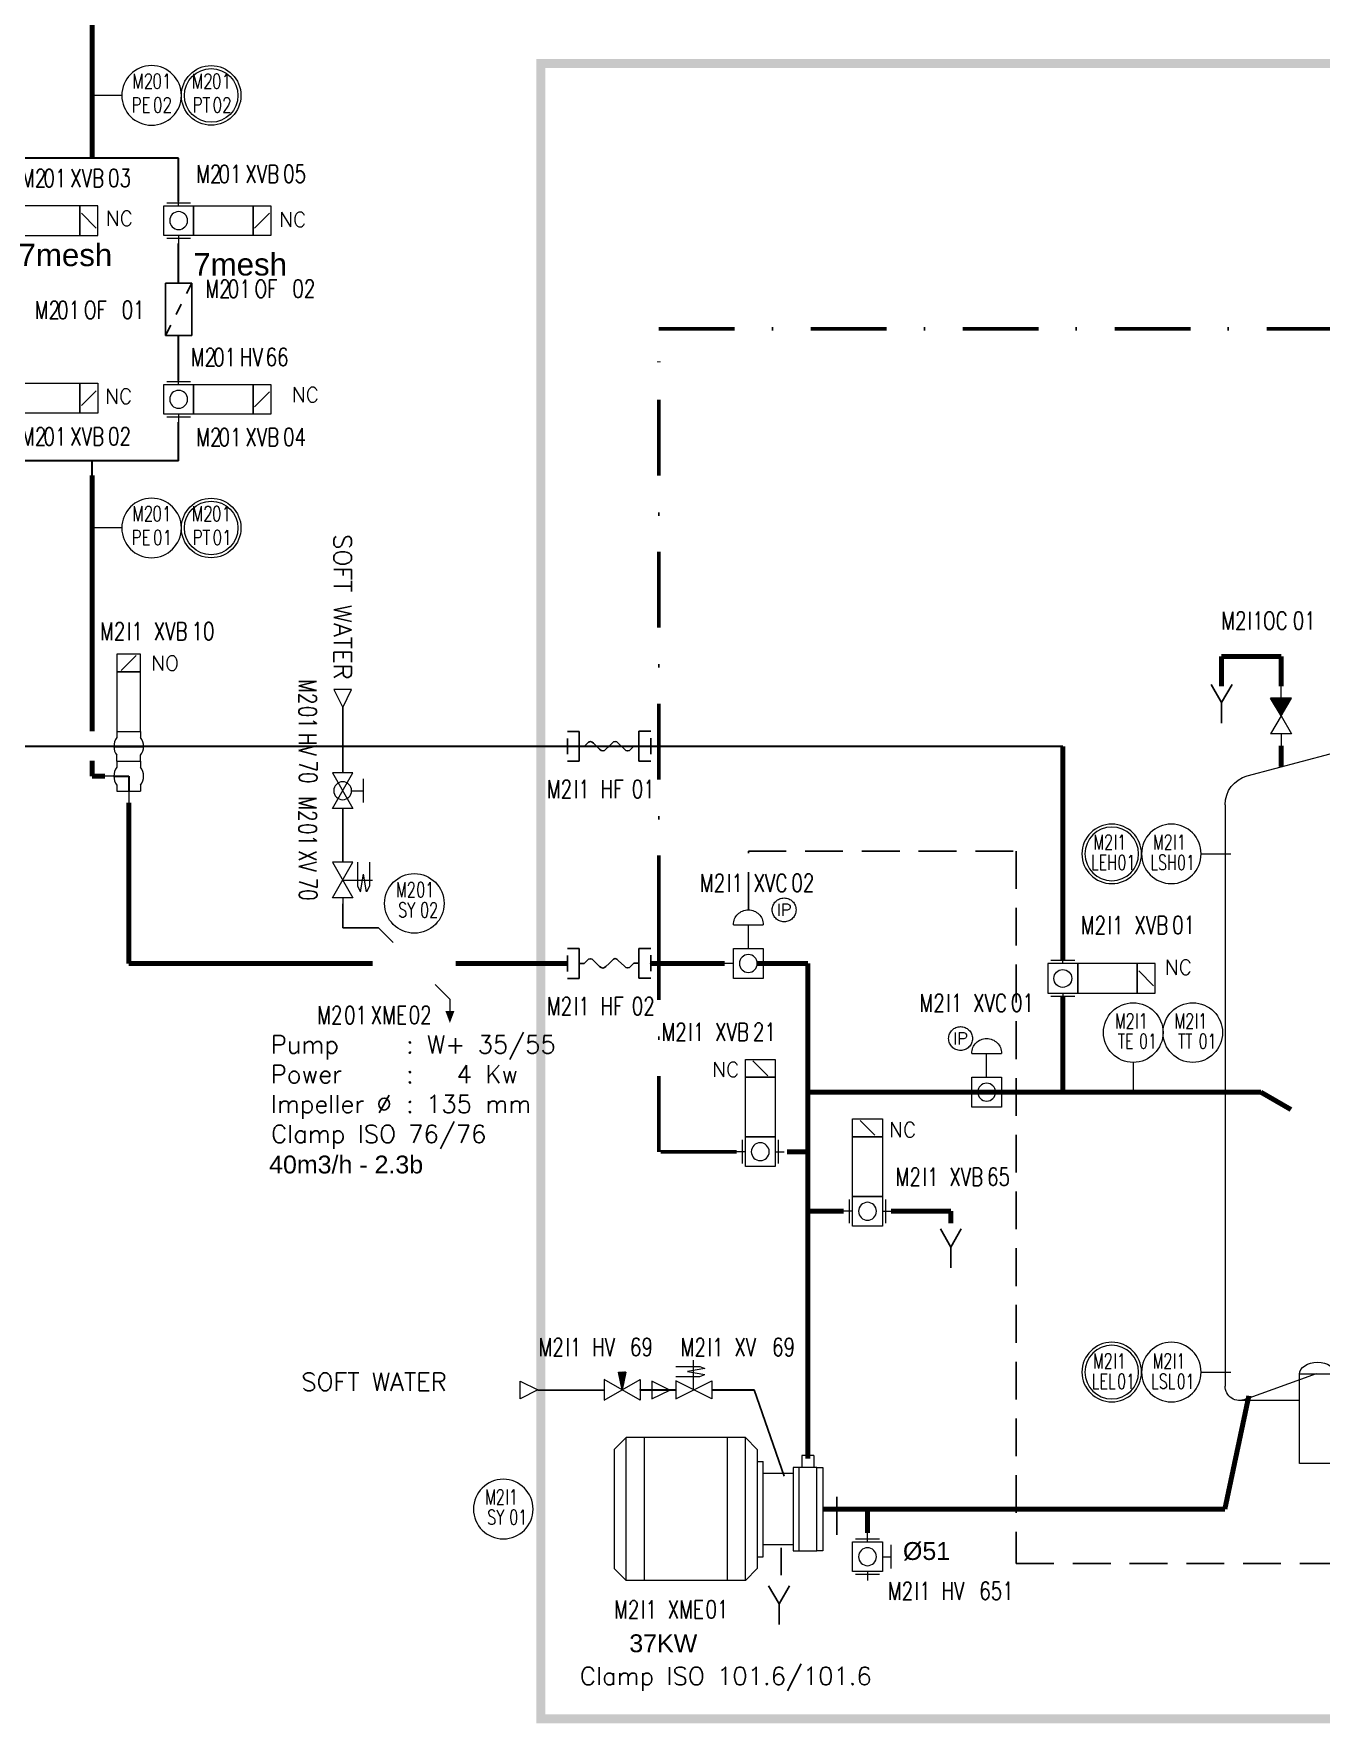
# Model space of a CAD drawing. Header units: inches. Extents: x 10149 to 11899, y 21917 to 23140.
# Drawn here: x 11315.1 to 11531.1, y 22398.1 to 22681.8 of the extents above; entities that cross this region are included whole.
import ezdxf
from ezdxf.enums import TextEntityAlignment as Align

# ---------------------------------------------------------------- set-up
doc = ezdxf.new("R2010")
doc.units = ezdxf.units.IN
doc.header["$MEASUREMENT"] = 0
for name, pattern in [('ACAD_ISO02W100', [15, 12, -3]), ('DASHDOT', [25.4, 12.7, -6.35, 0, -6.35]), ('DASHDOT2', [12.7, 6.35, -3.175, 0, -3.175]), ('DASHED', [19.05, 12.7, -6.35]), ('DASHED2', [9.525, 6.35, -3.175])]:
    doc.linetypes.add(name, pattern=pattern)
for name, color, linetype, lineweight in [('19 Pipe Process', 30, 'Continuous', 30), ('31 Equipment', 7, 'Continuous', 9), ('33 Instruments Labels', 7, 'Continuous', 9), ('43 TXT English', 7, 'Continuous', 9), ('Equipment', 7, 'Continuous', 9), ('Other-material', 7, 'Continuous', 9), ('Pipe-cip', 4, 'DASHDOT', 50), ('Pipe-process', 30, 'Continuous', 70), ('Pipe-water', 5, 'Continuous', 30), ('Valves-other', 7, 'Continuous', 9)]:
    doc.layers.add(name, color=color, linetype=linetype, lineweight=lineweight)
for name, color, linetype in [('DIAMETRE', 7, 'Continuous'), ('LIAISON INSTRUMENTATION', 140, 'DASHED2'), ('MATERIEL-DIVERS', 7, 'Continuous'), ('OTHER MATERIAL', 7, 'Continuous'), ('PIPE_WATER', 5, 'Continuous'), ('REPERES', 7, 'Continuous'), ('Skid', 5, 'Continuous'), ('techn-data', 7, 'Continuous'), ('TEXTES', 7, 'Continuous'), ('TUYAUTERIE-EAU', 5, 'Continuous'), ('TUYAUTERIE-NEP', 4, 'DASHDOT2'), ('TUYAUTERIE-PROCESS', 30, 'Continuous'), ('TXT_FR', 7, 'Continuous'), ('VANNES', 7, 'Continuous')]:
    doc.layers.add(name, color=color, linetype=linetype)
doc.layers.get('REPERES').off()
doc.styles.add('ROMANS', font='ROMANS.SHX')
doc.styles.get("Standard").update_dxf_attribs({"font": 'arial.ttf'})

# ---------------------------------------------------------------- blocks, each defined once
blk = doc.blocks.new('PSTR')
at = {"color": 7}
for p, q in [((3, 1.5), (-3, 1.5)), ((-3, 1.5), (-3, -1.5)), ((-0.6, -0.3), (0.6, 0.3)), ((1.8, 0.9), (3, 1.5)), ((3, -1.5), (3, 1.5)), ((-3, -1.5), (-1.8, -0.9)), ((-3, -1.5), (3, -1.5))]:
    blk.add_line(p, q, dxfattribs=at)
at = {"color": 7, "extrusion": (-1, 0, 0)}
blk.add_point((-3, 0), dxfattribs=at)
at = {"color": 7, "extrusion": (1, 0, 0)}
blk.add_point((3, 0), dxfattribs=at)
blk = doc.blocks.new('APV-VLV-BFLY-SVS-3')
at = {"layer": '31 Equipment', "ltscale": 38}
for p, q in [((1.25, 15.25), (-1.25, 12.75)), ((-2.5, 0), (-4, 0)), ((2.5, 2.5), (-2.5, 2.5)), ((-2.5, 2.5), (-2.5, -2.5)), ((2.5, -2.5), (2.5, 2.5)), ((2.5, 0), (4, 0)), ((-2.5, -2.5), (2.5, -2.5))]:
    blk.add_line(p, q, dxfattribs=at)
at = {"layer": '31 Equipment'}
for p, q in [((-3, 2), (-3, -2)), ((3, -2), (3, 2))]:
    blk.add_line(p, q, dxfattribs=at)
at = {"layer": '31 Equipment', "ltscale": 38}
for points in [[(-2.5, 12.5), (2.5, 12.5), (2.5, 15.5), (-2.5, 15.5)], [(-2.5, 2.5), (2.5, 2.5), (2.5, 12.5), (-2.5, 12.5)]]:
    blk.add_lwpolyline(points, close=True, dxfattribs=at)
blk.add_circle((0, 0), 1.5, dxfattribs=at)
blk = doc.blocks.new('APV-INS-M-L-PE')
at = {"layer": '31 Equipment', "color": 7}
blk.add_line((0, -5), (0, -10), dxfattribs=at)
blk.add_circle((0, 0), 5, dxfattribs=at)
at = {"layer": '33 Instruments Labels', "style": 'ROMANS', "width": 0.8, "flags": 8}
blk.add_attdef('PE', text='', height=3, dxfattribs=at).set_placement((0, 0), align=Align.MIDDLE)
blk = doc.blocks.new('APV-INS-F-L-PT')
at = {"layer": '31 Equipment'}
for radius in [5, 4.5]:
    blk.add_circle((0, 0), radius, dxfattribs=at)
blk = doc.blocks.new('REPNORM1')
at = {"layer": 'TEXTES', "style": 'ROMANS', "width": 0.75}
for tag, p in [('ZONE', (-9.75, -1.25)), ('SOUSZONE', (-5.25, -1.25)), ('ELEMENT', (-0.75, -1.25)), ('NUM', (5.59, -1.22))]:
    blk.add_attdef(tag, p, '', height=3, dxfattribs=at)
blk = doc.blocks.new('REPINS')
at = {"layer": 'TEXTES', "style": 'ROMANS', "width": 0.75}
for tag, p in [('ZONE', (-3.3, 1)), ('SOUSZONE', (0.1, 1)), ('NUM', (0.2, -3))]:
    blk.add_attdef(tag, p, '', height=2.5, dxfattribs=at)
blk.add_attdef('ELEMENT', text='', height=2.5, dxfattribs=at).set_placement((-0.2, -3), align=Align.RIGHT)
blk = doc.blocks.new('NOR_FLEXMIX_MIXER')
at = {"color": 7}
for p, q in [((-7, 0), (7, 0)), ((-7, -1), (-7, 0)), ((7, 0), (7, -1)), ((-9, -1.5), (-7, -1.5)), ((-9, -1.5), (-9, -3.5)), ((7, -1), (-7, -1)), ((-7, -1), (-7, -4)), ((7, -4), (7, -1)), ((-9, -3.5), (-7, -3.5)), ((-7, -4), (-7, -5)), ((-7, -4), (7, -4)), ((-7, -5), (7, -5)), ((-6, -5), (-6, -10)), ((6, -5), (6, -10)), ((7, -5), (7, -4)), ((-10, -11), (-12, -13)), ((-10, -11), (10, -11)), ((8, -10), (-8, -10)), ((-8, -11), (-8, -10)), ((8, -11), (8, -10)), ((10, -11), (12, -13)), ((12, -13), (-12, -13)), ((-12, -13), (-12, -16)), ((12, -13), (12, -16)), ((12, -16), (-12, -16)), ((-12, -16), (-12, -30)), ((12, -16), (12, -30)), ((-12, -30), (12, -30)), ((-12, -30), (-12, -33)), ((12, -30), (12, -33)), ((12, -33), (-12, -33)), ((-10, -35), (-12, -33)), ((10, -35), (12, -33)), ((-10, -35), (10, -35))]:
    blk.add_line(p, q, dxfattribs=at)
blk = doc.blocks.new('*X94')
at = {"color": 0}
for p, q in [((99, 210), (99, 210)), ((99.01, 209.96), (99.05, 210)), ((99.02, 209.88), (99.14, 210)), ((99.02, 209.92), (99.09, 210)), ((99.03, 209.85), (99.18, 210)), ((99.04, 209.81), (99.23, 210)), ((99.05, 209.73), (99.32, 210)), ((99.05, 209.77), (99.27, 210)), ((99.06, 209.7), (99.36, 210)), ((99.07, 209.66), (99.41, 210)), ((99.08, 209.59), (99.5, 210)), ((99.08, 209.62), (99.45, 210)), ((99.09, 209.55), (99.54, 210)), ((99.1, 209.51), (99.59, 210)), ((99.11, 209.44), (99.68, 210)), ((99.11, 209.47), (99.63, 210)), ((99.12, 209.4), (99.72, 210)), ((99.13, 209.36), (99.77, 210)), ((99.14, 209.29), (99.86, 210)), ((99.14, 209.32), (99.81, 210)), ((99.15, 209.25), (99.9, 210)), ((99.16, 209.21), (99.95, 210)), ((99.17, 209.14), (100.04, 210)), ((99.17, 209.17), (99.99, 210)), ((99.18, 209.1), (100.08, 210)), ((99.19, 209.06), (100.13, 210)), ((99.2, 208.99), (100.22, 210)), ((99.2, 209.02), (100.17, 210)), ((99.21, 208.95), (100.26, 210)), ((99.22, 208.91), (100.31, 210)), ((99.23, 208.84), (100.4, 210)), ((99.23, 208.87), (100.35, 210)), ((99.24, 208.8), (100.44, 210)), ((99.25, 208.76), (100.49, 210)), ((99.26, 208.69), (100.58, 210)), ((99.26, 208.72), (100.53, 210)), ((99.27, 208.65), (100.62, 210)), ((99.28, 208.61), (100.67, 210)), ((99.29, 208.54), (100.76, 210)), ((99.29, 208.57), (100.71, 210)), ((99.3, 208.5), (100.8, 210)), ((99.31, 208.43), (100.89, 210)), ((99.31, 208.46), (100.84, 210)), ((99.32, 208.39), (100.93, 210)), ((99.33, 208.35), (100.98, 210)), ((99.34, 208.31), (100.99, 209.97)), ((99.34, 208.28), (100.98, 209.91)), ((99.35, 208.24), (100.97, 209.86)), ((99.36, 208.2), (100.96, 209.8)), ((99.37, 208.16), (100.95, 209.74)), ((99.37, 208.13), (100.94, 209.69)), ((99.38, 208.09), (100.93, 209.63)), ((99.39, 208.05), (100.92, 209.58)), ((99.4, 208.01), (100.9, 209.52)), ((99.4, 207.98), (100.89, 209.46)), ((99.41, 207.94), (100.88, 209.41)), ((99.42, 207.9), (100.87, 209.35)), ((99.43, 207.86), (100.86, 209.3)), ((99.43, 207.83), (100.85, 209.24)), ((99.44, 207.79), (100.84, 209.18)), ((99.45, 207.75), (100.83, 209.13)), ((99.46, 207.71), (100.81, 209.07)), ((99.46, 207.68), (100.8, 209.02)), ((99.47, 207.64), (100.79, 208.96)), ((99.48, 207.6), (100.78, 208.9)), ((99.49, 207.56), (100.77, 208.85)), ((99.49, 207.53), (100.76, 208.79)), ((99.5, 207.49), (100.75, 208.73)), ((99.51, 207.45), (100.74, 208.68)), ((99.52, 207.41), (100.72, 208.62)), ((99.52, 207.38), (100.71, 208.57)), ((99.53, 207.34), (100.7, 208.51)), ((99.54, 207.3), (100.69, 208.45)), ((99.55, 207.27), (100.68, 208.4)), ((99.55, 207.23), (100.67, 208.34)), ((99.56, 207.19), (100.66, 208.29)), ((99.57, 207.15), (100.65, 208.23)), ((99.58, 207.12), (100.63, 208.17)), ((99.58, 207.08), (100.62, 208.12)), ((99.59, 207.04), (100.61, 208.06)), ((99.6, 207), (100.6, 208)), ((99.61, 206.97), (100.59, 207.95)), ((99.61, 206.93), (100.58, 207.89)), ((99.62, 206.89), (100.57, 207.84)), ((99.63, 206.85), (100.56, 207.78)), ((99.64, 206.82), (100.54, 207.72)), ((99.64, 206.78), (100.53, 207.67)), ((99.65, 206.74), (100.52, 207.61)), ((99.66, 206.7), (100.51, 207.56)), ((99.67, 206.67), (100.5, 207.5)), ((99.67, 206.63), (100.49, 207.44)), ((99.68, 206.59), (100.48, 207.39)), ((99.69, 206.55), (100.47, 207.33)), ((99.7, 206.52), (100.46, 207.28)), ((99.7, 206.48), (100.44, 207.22)), ((99.71, 206.44), (100.43, 207.16)), ((99.72, 206.4), (100.42, 207.11)), ((99.73, 206.37), (100.41, 207.05)), ((99.73, 206.33), (100.4, 206.99)), ((99.74, 206.29), (100.39, 206.94)), ((99.75, 206.25), (100.38, 206.88)), ((99.76, 206.22), (100.37, 206.83)), ((99.76, 206.18), (100.35, 206.77)), ((99.77, 206.14), (100.34, 206.71)), ((99.78, 206.11), (100.33, 206.66)), ((99.79, 206.07), (100.32, 206.6)), ((99.79, 206.03), (100.31, 206.55)), ((99.8, 205.99), (100.3, 206.49)), ((99.81, 205.96), (100.29, 206.43)), ((99.82, 205.92), (100.28, 206.38)), ((99.82, 205.88), (100.26, 206.32)), ((99.83, 205.84), (100.25, 206.26)), ((99.84, 205.81), (100.24, 206.21)), ((99.85, 205.77), (100.23, 206.15)), ((99.85, 205.73), (100.22, 206.1)), ((99.86, 205.69), (100.21, 206.04)), ((99.87, 205.66), (100.2, 205.98)), ((99.88, 205.62), (100.19, 205.93)), ((99.88, 205.58), (100.17, 205.87)), ((99.89, 205.54), (100.16, 205.82)), ((99.9, 205.51), (100.15, 205.76)), ((99.91, 205.47), (100.14, 205.7)), ((99.91, 205.43), (100.13, 205.65)), ((99.92, 205.39), (100.12, 205.59)), ((99.93, 205.36), (100.11, 205.54)), ((99.94, 205.32), (100.1, 205.48)), ((99.94, 205.28), (100.08, 205.42)), ((99.95, 205.24), (100.07, 205.37)), ((99.96, 205.21), (100.06, 205.31)), ((99.97, 205.17), (100.05, 205.25)), ((99.97, 205.13), (100.04, 205.2)), ((99.98, 205.09), (100.03, 205.14)), ((99.99, 205.06), (100.02, 205.09)), ((100, 205.02), (100.01, 205.03))]:
    blk.add_line(p, q, dxfattribs=at)
blk = doc.blocks.new('NOR-REGULATING_VALVE_NEEDLE _TYPE_MANUAL')
at = {"color": 7}
for p, q in [((0.6, 3), (-0.6, 3)), ((-0.6, 3), (0, 0)), ((0, 0), (0.6, 3)), ((-3, 1.734), (-3, -1.734)), ((-3, -1.734), (3, 1.734)), ((3, -1.734), (-3, 1.734)), ((3, 1.734), (3, -1.734))]:
    blk.add_line(p, q, dxfattribs=at)
at = {"color": 7, "extrusion": (-1, 0, 0)}
blk.add_point((-3, 0), dxfattribs=at)
at = {"color": 7, "extrusion": (1, 0, 0)}
blk.add_point((3, 0), dxfattribs=at)
at = {"color": 7, "xscale": 0.599999999999909, "yscale": 0.599999999999909, "zscale": 0.599999999999909}
blk.add_blockref('*X94', (-60, -123), dxfattribs=at)
at = {"layer": 'Equipment', "insert": (0, 0), "char_height": 2.5, "width": 210, "attachment_point": 1}
blk.add_mtext('{\\C5; }', dxfattribs=at)
blk = doc.blocks.new('NOR-SOLENOID_VALVE_2_WAY')
for p, q in [((-1.02, 3.92), (-1.89, 3.58)), ((-1.89, 3.58), (1.05, 3.1)), ((1.05, 3.1), (-1.89, 2.62)), ((2.99, 3.92), (-1.02, 3.92)), ((0, -0.01), (0, 4.99)), ((-3.03, -1.48), (2.97, 1.52)), ((-3.03, 1.52), (-3.03, -1.48)), ((2.97, -1.48), (-3.03, 1.52)), ((-1.02, 2.27), (-1.89, 2.62)), ((2.99, 2.27), (-1.02, 2.27)), ((2.97, 1.52), (2.97, -1.48))]:
    blk.add_line(p, q)
at = {"layer": 'Equipment', "insert": (0, 0), "char_height": 2.5, "width": 210, "attachment_point": 1}
blk.add_mtext('{\\C5; }', dxfattribs=at)
blk = doc.blocks.new('NOR-DRAIN')
for p, q in [((0, 0), (-1.75, 3.03)), ((0, 0), (1.75, 3.03)), ((0, -3.5), (0, 0))]:
    blk.add_line(p, q)
blk = doc.blocks.new('NOR_UTIL-ARROW_LEFT')
for p, q in [((-1.5, 0), (1.5, 1.5)), ((1.5, -1.5), (-1.5, 0)), ((1.5, 1.5), (1.5, -1.5))]:
    blk.add_line(p, q)
blk = doc.blocks.new('nor_instant_mix_tank')
for p, q in [((-46.29, 104.83), (0, 117.24)), ((46.29, 104.83), (0, 117.24)), ((-29.02, 112.1), (-48.32, 106.85)), ((-29.02, 112.1, 10), (-48.32, 106.85, 10)), ((-28.92, 111.71, 10), (-48.22, 106.47, 10)), ((-29.74, 111.49), (-29.19, 109.48)), ((-29.02, 112.1), (-28.92, 111.71, 10)), ((-48.32, 106.85), (-48.22, 106.47, 10)), ((-47.4, 106.69), (-46.86, 104.68)), ((-50, 100), (-50, 2.4)), ((50, 100), (50, 2.4)), ((-50, 6.4), (-52, 4.4)), ((31.5, 4.4), (37.5, 4.4)), ((-47.6, 0), (31.5, 0)), ((37.5, 0), (47.6, 0)), ((31.5, -10.6), (37.5, -10.6))]:
    blk.add_line(p, q)
at = {"linetype": 'DASHED'}
for p in [(-46.59, 0.22), (46.59, 0.22)]:
    blk.add_line(p, (0, 17), dxfattribs=at)
at = {"color": 7}
for p, q in [((-52, 4.4), (-52, -10.6)), ((31.5, 4.4), (31.5, -10.6)), ((37.5, -10.6), (37.5, 4.4)), ((-46, -10.6), (-46, 0.5)), ((-52, -10.6), (-46, -10.6))]:
    blk.add_line(p, q, dxfattribs=at)
for centre, radius, start, end in [((-32.38, 86.32), 26, 82.5821, 127.8219), ((-45, 100), 5, 105, 180), ((45, 100), 5, 0, 75), ((-47.6, 2.4), 2.4, 180, 295), ((47.6, 2.4), 2.4, 245, 0)]:
    blk.add_arc(centre, radius, start, end)
blk.add_ellipse((34.5, 4.4), major_axis=(-3, 0), ratio=0.666667, start_param=3.141593, end_param=6.283185)
blk = doc.blocks.new('APV-VLV-MODUL-BFLY-1')
at = {"layer": '31 Equipment', "linetype": 'ACAD_ISO02W100', "ltscale": 38}
for p, q in [((2.5, 6.5), (-2.5, 6.5)), ((0, 2.5), (0, 6.5))]:
    blk.add_line(p, q, dxfattribs=at)
at = {"layer": '31 Equipment', "ltscale": 38}
for p, q in [((-2.5, 0), (-4, 0)), ((2.5, 2.5), (-2.5, 2.5)), ((-2.5, 2.5), (-2.5, -2.5)), ((2.5, -2.5), (2.5, 2.5)), ((2.5, 0), (4, 0)), ((-2.5, -2.5), (2.5, -2.5))]:
    blk.add_line(p, q, dxfattribs=at)
blk.add_circle((0, 0), 1.5, dxfattribs=at)
at = {"layer": '31 Equipment', "linetype": 'ACAD_ISO02W100', "ltscale": 38}
blk.add_arc((0, 6.5), 2.5, 0, 180, dxfattribs=at)
blk = doc.blocks.new('APV-VLV-IPCNV-GEN-1')
at = {"layer": '31 Equipment', "linetype": 'ACAD_ISO02W100', "ltscale": 38}
blk.add_circle((0, 0), 2, dxfattribs=at)
at = {"layer": '31 Equipment', "style": 'ROMANS'}
blk.add_text('IP', height=2, dxfattribs=at).set_placement((0, 0), align=Align.MIDDLE)
blk = doc.blocks.new('APV-INS-M-L-SY')
at = {"layer": '31 Equipment', "color": 7}
blk.add_circle((0, 0), 5, dxfattribs=at)
blk = doc.blocks.new('APV-INS-M-L-LE1')
at = {"layer": '31 Equipment', "color": 7}
blk.add_line((0, -5), (0, -10), dxfattribs=at)
blk.add_circle((0, 0), 5, dxfattribs=at)
blk = doc.blocks.new('APV-INS-F-L-LS')
at = {"layer": '31 Equipment'}
for radius in [5, 4.5]:
    blk.add_circle((0, 0), radius, dxfattribs=at)
at = {"layer": '33 Instruments Labels', "style": 'ROMANS', "width": 0.8}
blk.add_attdef('LS?', text='', height=3, dxfattribs=at).set_placement((0, 0), align=Align.MIDDLE)
blk = doc.blocks.new('APV-FCE-NRV-GEN-1')
at = {"layer": '31 Equipment'}
h = blk.add_hatch(dxfattribs=at)
h.set_pattern_fill('ANSI31', color=256, scale=0.01, style=0)
h.set_pattern_definition([(45, (0, 0), (-0.02245064, 0.02245064), [])])
h.paths.add_polyline_path([(3, 1.75), (3, -1.75), (0, 0)])
at = {"layer": '31 Equipment', "linetype": 'ACAD_ISO02W100', "ltscale": 38}
for p, q in [((-3, 0), (-5, 0)), ((0, 0), (-3, 1.75)), ((-3, 1.75), (-3, -1.75)), ((0, 0), (-3, -1.75)), ((0, 0), (3, 1.75)), ((0, 0), (3, -1.75)), ((3, 1.75), (3, -1.75)), ((3, 0), (5, 0))]:
    blk.add_line(p, q, dxfattribs=at)
blk = doc.blocks.new('APV-VLVM-BFLY-SVS-1')
at = {"layer": '31 Equipment', "ltscale": 38}
for p, q in [((-2, 4), (2, 4)), ((0, 2.5), (0, 4)), ((-2.5, 0), (-4, 0)), ((2.5, 2.5), (-2.5, 2.5)), ((-2.5, 2.5), (-2.5, -2.5)), ((2.5, -2.5), (2.5, 2.5)), ((2.5, 0), (4, 0)), ((-2.5, -2.5), (2.5, -2.5))]:
    blk.add_line(p, q, dxfattribs=at)
at = {"layer": '31 Equipment'}
for p, q in [((-3, 2), (-3, -2)), ((3, -2), (3, 2))]:
    blk.add_line(p, q, dxfattribs=at)
at = {"layer": '31 Equipment', "ltscale": 38}
blk.add_circle((0, 0), 1.5, dxfattribs=at)
blk = doc.blocks.new('APV-PMP-GEN-FLUSH-1')
at = {"layer": '31 Equipment', "color": 7}
for p, q in [((-3.54, 3.54), (-6, 6)), ((5.99, -6), (3.53, -3.54))]:
    blk.add_line(p, q, dxfattribs=at)
at = {"layer": '31 Equipment', "linetype": 'ACAD_ISO02W100', "ltscale": 38}
blk.add_line((6, -6), (6, -8), dxfattribs=at)
at = {"layer": '31 Equipment'}
blk.add_lwpolyline([(6, -10, 0, 1.5, 0), (6, -8, 1.5, 1.5, 0)], format="xyseb", dxfattribs=at)
blk = doc.blocks.new('APV-VLVM-BALL-KHV+MF-1')
at = {"layer": '31 Equipment'}
for p, q in [((-2, 3.5), (2, 3.5)), ((0, 1.5), (0, 3.5)), ((-3, 1.734), (-3, -1.734)), ((-3, -1.734), (3, 1.734)), ((3, -1.734), (-3, 1.734)), ((3, 1.734), (3, -1.734))]:
    blk.add_line(p, q, dxfattribs=at)
at = {"layer": '31 Equipment', "ltscale": 38}
for p, q in [((-3, 0), (-4, 0)), ((3, 0), (4, 0))]:
    blk.add_line(p, q, dxfattribs=at)
at = {"layer": '31 Equipment'}
blk.add_circle((0, 0), 1.5, dxfattribs=at)
blk = doc.blocks.new('APV-VLV-SOLV-22-1')
at = {"layer": '31 Equipment', "linetype": 'ACAD_ISO02W100', "ltscale": 38}
for p, q in [((-1, 4.5), (-2, 4)), ((-2, 4), (1, 3.5)), ((-2, 3), (1, 3.5)), ((-1, 2.5), (-2, 3)), ((3, 4.5), (-1, 4.5)), ((0, 0), (0, 5)), ((3, 2.5), (-1, 2.5))]:
    blk.add_line(p, q, dxfattribs=at)
at = {"layer": '31 Equipment', "ltscale": 38}
for p, q in [((-3, 0), (-4, 0)), ((3, 0), (4, 0))]:
    blk.add_line(p, q, dxfattribs=at)
at = {"layer": '31 Equipment'}
for p, q in [((-3, 1.734), (-3, -1.734)), ((-3, -1.734), (3, 1.734)), ((3, -1.734), (-3, 1.734)), ((3, 1.734), (3, -1.734))]:
    blk.add_line(p, q, dxfattribs=at)
blk = doc.blocks.new('APV-SIGN-ARW-FLOW-1')
at = {"layer": '31 Equipment'}
for p, q in [((-1.5, -1.5), (-1.5, 1.5)), ((-1.5, 1.5), (1.5, 0)), ((1.5, 0), (-1.5, -1.5))]:
    blk.add_line(p, q, dxfattribs=at)
blk = doc.blocks.new('REPINS2')
at = {"layer": 'TEXTES', "style": 'ROMANS', "width": 0.7}
for tag, p in [('ZONE', (-3.35, 0.8)), ('SOUSZONE', (0.05, 0.8)), ('NUM', (0.7, -2.6))]:
    blk.add_attdef(tag, p, '', height=2.5, dxfattribs=at)
blk.add_attdef('ELEMENT', text='', height=2.5, dxfattribs=at).set_placement((-1.56, -2.59), align=Align.CENTER)
blk = doc.blocks.new('REPNORM')
at = {"layer": 'TEXTES', "style": 'ROMANS', "width": 0.75}
for tag, p in [('ZONE', (-9.75, -1.25)), ('SOUSZONE', (-5.25, -1.25)), ('ELEMENT', (0, -1.25)), ('NUM', (4.5, -1.25))]:
    blk.add_attdef(tag, p, '', height=3, dxfattribs=at)
blk = doc.blocks.new('TEXT-PUMP_caract_ANGLAIS')
at = {"layer": 'techn-data', "style": 'ROMANS'}
for s, p in [('Pump', (-22, 9)), ('Power', (-22, 4)), ('Kw', (14, 4)), ('Impeller %%C', (-22, -1)), ('mm', (14, -1))]:
    blk.add_text(s, height=3, dxfattribs=at).set_placement(p)
for p in [(2, 9), (2, 4), (2, -1)]:
    blk.add_text(':', height=3, dxfattribs=at).set_placement(p, align=Align.RIGHT)
blk.add_attdef('Type', (4.23, 9), '', height=3, dxfattribs=at)
for tag, p in [('Pui', (11.76, 4)), ('Dia', (11.76, -1))]:
    blk.add_attdef(tag, text='', height=3, dxfattribs=at).set_placement(p, align=Align.RIGHT)
blk = doc.blocks.new('APV-VLV-SSEAT-SW44-4')
at = {"layer": '31 Equipment', "ltscale": 38}
for p, q in [((1.25, 20.25), (-1.25, 17.75)), ((-2, 7.5), (-2, 6.5)), ((2, 7.5), (2, 6.5)), ((-4, 5), (-2.5, 5)), ((-2, 2.5), (-2, 3.5)), ((2, 2.5), (2, 3.5)), ((-2.5, 0), (-4, 0)), ((-2, 2.5), (2, 2.5)), ((-2, 2.5), (-2, 1.5)), ((2, 2.5), (2, 1.5)), ((-2, -1.5), (-2, -2.5)), ((-2, -2.5), (2, -2.5)), ((0, -2.5), (0, -5)), ((2, -1.5), (2, -2.5))]:
    blk.add_line(p, q, dxfattribs=at)
at = {"layer": '31 Equipment', "lineweight": 30}
for p, q in [((-2.5, 5), (2.5, 5)), ((-2.5, 0), (0, 0)), ((0, 0), (0, -2.5))]:
    blk.add_line(p, q, dxfattribs=at)
at = {"layer": '31 Equipment'}
blk.add_line((2.5, 5), (4, 5), dxfattribs=at)
at = {"layer": '31 Equipment', "ltscale": 38}
for points in [[(-2, 17.5), (2, 17.5), (2, 20.5), (-2, 20.5)], [(-2, 7.5), (2, 7.5), (2, 17.5), (-2, 17.5)]]:
    blk.add_lwpolyline(points, close=True, dxfattribs=at)
for centre, start, end in [((0, 5), 143.1301, 216.8699), ((0, 5), 323.1301, 36.8699), ((0, 0), 143.1301, 216.8699), ((0, 0), 323.1301, 36.8699)]:
    blk.add_arc(centre, 2.5, start, end, dxfattribs=at)
blk = doc.blocks.new('BLANK-M')
at = {"color": 7}
for p, q in [((0, 2.5), (0, -2.5)), ((2, 2.5), (0, 2.5)), ((2, 1.33), (2, -1.33)), ((0, -2.5), (2, -2.5)), ((2, -1.33), (2, -1.33))]:
    blk.add_line(p, q, dxfattribs=at)
at = {"layer": 'MATERIEL-DIVERS', "color": 2}
for p in [(0, 0), (2, 0)]:
    blk.add_point(p, dxfattribs=at)
at = {"layer": 'MATERIEL-DIVERS', "color": 7, "extrusion": (-1, 0, 0)}
blk.add_point((0, 0), dxfattribs=at)
at = {"layer": 'MATERIEL-DIVERS', "color": 7, "extrusion": (1, 0, 0)}
blk.add_point((2, 0), dxfattribs=at)
blk = doc.blocks.new('FLEXIBLE')
for p, q in [((-5, 0.2), (-5, -0.2)), ((-4.17, 0), (-5, 0)), ((4.17, 0), (5, 0)), ((5, 0.2), (5, -0.2))]:
    blk.add_line(p, q)
for points in [[(-4.17, 0), (-3.63, 0.5), (-3.42, 0.71), (-3.13, 0.79), (-2.83, 0.71), (-2.58, 0.5), (-1.54, -0.5), (-1.33, -0.71), (-1.04, -0.79), (-0.75, -0.71), (-0.5, -0.5), (0, 0)], [(0, 0), (0.54, 0.5), (0.75, 0.71), (1.04, 0.79), (1.33, 0.71), (1.58, 0.5), (2.62, -0.5), (2.83, -0.71), (3.12, -0.79), (3.42, -0.71), (3.67, -0.5), (4.17, 0)]]:
    blk.add_lwpolyline(points)
at = {"layer": 'TUYAUTERIE-PROCESS', "color": 7, "extrusion": (-1, 0, 0)}
blk.add_point((-5, 0), dxfattribs=at)
at = {"layer": 'TUYAUTERIE-PROCESS', "color": 2}
for p in [(-5, 0), (5, 0)]:
    blk.add_point(p, dxfattribs=at)
at = {"layer": 'TUYAUTERIE-PROCESS', "color": 7, "extrusion": (1, 0, 0)}
blk.add_point((5, 0), dxfattribs=at)

msp = doc.modelspace()

# ---------------------------------------------------------------- linework, layer by layer
at = {"layer": '19 Pipe Process'}
for p, q in [((11339.37, 22660.89), (11310.3, 22660.89)), ((11339.37, 22653.57), (11339.37, 22660.89)), ((11339.37, 22640.07), (11339.37, 22646.57)), ((11339.37, 22623.57), (11339.37, 22631.07)), ((11339.37, 22610.07), (11339.37, 22616.57)), ((11339.37, 22610.07), (11310.3, 22610.07)), ((11324.83, 22587.49), (11324.83, 22610.07)), ((11487.77, 22562.12), (11236.51, 22562.12)), ((11487.77, 22562.12), (11418.61, 22562.12))]:
    msp.add_line(p, q, dxfattribs=at)
at = {"layer": '31 Equipment', "color": 7}
msp.add_line((11499.59, 22509.07), (11499.59, 22504.07), dxfattribs=at)
for centre in [(11499.59, 22514.07), (11509.59, 22514.07)]:
    msp.add_circle(centre, 5, dxfattribs=at)
at = {"layer": 'LIAISON INSTRUMENTATION'}
msp.add_lwpolyline([(11434.99, 22534.67), (11434.99, 22544.54), (11479.94, 22544.54), (11479.94, 22424.95), (11542.99, 22424.95)], dxfattribs=at)
at = {"layer": 'Pipe-cip'}
for p, q in [((11419.99, 22531.07), (11419.99, 22632.21)), ((11419.99, 22632.21), (11581.99, 22632.21)), ((11419.99, 22494.07), (11419.99, 22531.07)), ((11432.99, 22494.07), (11419.99, 22494.07))]:
    msp.add_line(p, q, dxfattribs=at)
at = {"layer": 'Pipe-process'}
for p, q in [((11324.83, 22714.5), (11324.83, 22681)), ((11324.83, 22681), (11324.83, 22660.89)), ((11324.83, 22607.59), (11324.83, 22564.66)), ((11524.41, 22577.23), (11514.41, 22577.23)), ((11514.41, 22577.23), (11514.41, 22572.23)), ((11524.41, 22572.23), (11524.41, 22577.23)), ((11487.77, 22562.12), (11487.77, 22526.16)), ((11524.41, 22558.73), (11524.41, 22562.23)), ((11324.83, 22557.12), (11324.83, 22559.69)), ((11326.99, 22557.12), (11324.83, 22557.12)), ((11330.99, 22552.66), (11330.99, 22525.67)), ((11371.9, 22525.67), (11330.99, 22525.67)), ((11385.9, 22525.67), (11404.61, 22525.67)), ((11418.61, 22525.67), (11430.99, 22525.67)), ((11436.49, 22525.67), (11444.99, 22525.67)), ((11437.99, 22525.67), (11444.99, 22525.67)), ((11444.99, 22517.07), (11444.99, 22525.67)), ((11487.77, 22520.16), (11487.77, 22504.07)), ((11444.99, 22473.97), (11444.99, 22517.07)), ((11444.99, 22504.07), (11471.99, 22504.07)), ((11471.99, 22504.07), (11520.99, 22504.07)), ((11520.99, 22504.07), (11526.04, 22501.15)), ((11444.99, 22494.07), (11441.49, 22494.07)), ((11450.99, 22484.07), (11444.99, 22484.07)), ((11468.99, 22484.07), (11458.99, 22484.07)), ((11468.99, 22484.07), (11468.99, 22482.07)), ((11444.99, 22442.57), (11444.99, 22473.97)), ((11514.99, 22434.07), (11518.99, 22453.07)), ((11447.49, 22434.07), (11514.99, 22434.07)), ((11454.99, 22430.07), (11454.99, 22434.07))]:
    msp.add_line(p, q, dxfattribs=at)
at = {"layer": 'Pipe-water'}
for p, q in [((11399.67, 22454.07), (11410.81, 22454.06)), ((11416.81, 22454.07), (11422.84, 22454.07)), ((11428.84, 22454.07), (11435.99, 22454.07))]:
    msp.add_line(p, q, dxfattribs=at)
at = {"layer": 'PIPE_WATER'}
for p, q in [((11440.99, 22439.57), (11435.99, 22454.07)), ((11440.49, 22422.97), (11440.49, 22427.57))]:
    msp.add_line(p, q, dxfattribs=at)
at = {"layer": 'Skid', "linetype": 'DASHDOT2', "ltscale": 3, "const_width": 1.5}
msp.add_lwpolyline([(11798.87, 22676.77), (11400.16, 22676.77), (11400.16, 22398.87), (11798.87, 22398.87)], close=True, dxfattribs=at)
at = {"layer": 'TUYAUTERIE-EAU'}
for p, q in [((11366.9, 22557.67), (11366.9, 22568.66)), ((11366.9, 22542.67), (11366.9, 22551.67)), ((11366.9, 22531.67), (11366.9, 22535.67)), ((11366.9, 22531.67), (11372.9, 22531.67))]:
    msp.add_line(p, q, dxfattribs=at)
at = {"layer": 'TUYAUTERIE-NEP'}
msp.add_line((11449.85, 22436.11), (11449.85, 22428.96), dxfattribs=at)

# ---------------------------------------------------------------- block references
at = {"layer": '31 Equipment', "xscale": -1}
for name, p, rotation in [('APV-SIGN-ARW-FLOW-1', (11366.9, 22570.16), 90), ('APV-VLVM-BALL-KHV+MF-1', (11366.9, 22554.67), 270), ('APV-VLV-SOLV-22-1', (11366.9, 22539.67), 270)]:
    msp.add_blockref(name, p, dxfattribs=dict(at, rotation=rotation))
at = {"layer": '31 Equipment'}
for name, p in [('APV-PMP-GEN-FLUSH-1', (11378.9, 22525.67)), ('APV-SIGN-ARW-FLOW-1', (11398.17, 22454.07))]:
    msp.add_blockref(name, p, dxfattribs=at)
at = {"layer": '33 Instruments Labels', "xscale": -1, "rotation": 270}
for p in [(11334.83, 22671.4), (11334.83, 22598.78)]:
    msp.add_blockref('APV-INS-M-L-PE', p, dxfattribs=at)
at = {"layer": '33 Instruments Labels'}
for name, p in [('APV-INS-F-L-PT', (11344.83, 22671.4)), ('APV-INS-F-L-PT', (11344.83, 22598.78)), ('APV-INS-M-L-SY', (11378.93, 22535.76))]:
    msp.add_blockref(name, p, dxfattribs=at)
at = {"layer": 'MATERIEL-DIVERS', "linetype": 'DASHED2', "xscale": -1.469999999999999, "yscale": 1.469999999999999, "zscale": 1.469999999999999, "rotation": 270}
msp.add_blockref('PSTR', (11339.37, 22635.48), dxfattribs=at)
at = {"layer": 'MATERIEL-DIVERS', "rotation": 180.2379959605948}
for p in [(11411.61, 22562.14), (11411.61, 22525.69)]:
    msp.add_blockref('FLEXIBLE', p, dxfattribs=at)
at = {"layer": 'OTHER MATERIAL', "xscale": -1}
for p in [(11514.43, 22569.49), (11468.99, 22478.07), (11440.14, 22418.17)]:
    msp.add_blockref('NOR-DRAIN', p, dxfattribs=at)
for name, p, rotation in [('APV-INS-F-L-LS', (11495.99, 22544.07), 180), ('APV-INS-M-L-LE1', (11505.99, 22544.07), 90), ('APV-INS-F-L-LS', (11495.99, 22457.07), 90), ('APV-INS-M-L-LE1', (11505.99, 22457.07), 90)]:
    msp.add_blockref(name, p, dxfattribs=dict(at, rotation=rotation))
at = {"layer": 'Other-material', "rotation": 270}
msp.add_blockref('NOR_FLEXMIX_MIXER', (11447.49, 22434.07), dxfattribs=at)
at = {"layer": 'Pipe-process', "xscale": -1, "rotation": 270}
msp.add_blockref('APV-FCE-NRV-GEN-1', (11524.41, 22567.23), dxfattribs=at)
at = {"layer": 'REPERES'}
for name, p, values in [('REPINS', (11334.86, 22671.55), {'ZONE': 'M2  ', 'SOUSZONE': '01', 'ELEMENT': 'PE', 'NUM': '02'}), ('REPINS', (11344.86, 22671.55), {'ZONE': 'M2  ', 'SOUSZONE': '01', 'ELEMENT': 'PT', 'NUM': '02'}), ('REPINS', (11334.86, 22598.93), {'ZONE': 'M2  ', 'SOUSZONE': '01', 'ELEMENT': 'PE', 'NUM': '01'}), ('REPINS', (11344.86, 22598.93), {'ZONE': 'M2  ', 'SOUSZONE': '01', 'ELEMENT': 'PT', 'NUM': '01'}), ('REPNORM1', (11335.93, 22581.18), {'ZONE': 'M2', 'SOUSZONE': 'I1', 'ELEMENT': 'XVB', 'NUM': '10'}), ('REPINS2', (11496.25, 22543.98), {'ZONE': 'M2  ', 'SOUSZONE': 'I1', 'NUM': '01', 'ELEMENT': 'LEH'}), ('REPINS2', (11506.25, 22543.98), {'ZONE': 'M2  ', 'SOUSZONE': 'I1', 'NUM': '01', 'ELEMENT': 'LSH'}), ('REPNORM1', (11436.62, 22538.92), {'ZONE': 'M2  ', 'SOUSZONE': 'I1', 'ELEMENT': 'XVC', 'NUM': '02'}), ('REPINS2', (11379.21, 22536), {'ZONE': 'M2  ', 'SOUSZONE': '01', 'NUM': '02', 'ELEMENT': 'SY'}), ('REPNORM1', (11500.54, 22531.84), {'ZONE': 'M2  ', 'SOUSZONE': 'I1', 'ELEMENT': 'XVB', 'NUM': '01'}), ('REPNORM1', (11473.47, 22518.78), {'ZONE': 'M2  ', 'SOUSZONE': 'I1', 'ELEMENT': 'XVC', 'NUM': '01'}), ('REPNORM1', (11372.38, 22516.75), {'ZONE': 'M2  ', 'SOUSZONE': '01', 'ELEMENT': 'XME', 'NUM': '02'}), ('REPINS2', (11499.87, 22513.97), {'ZONE': 'M2  ', 'SOUSZONE': 'I1', 'NUM': '01', 'ELEMENT': 'TE'}), ('REPINS2', (11509.87, 22513.97), {'ZONE': 'M2  ', 'SOUSZONE': 'I1', 'NUM': '01', 'ELEMENT': 'TT'}), ('REPNORM1', (11430.17, 22513.92), {'ZONE': 'M2  ', 'SOUSZONE': 'I1', 'ELEMENT': 'XVB', 'NUM': '21'}), ('REPNORM1', (11469.47, 22489.59), {'ZONE': 'M2  ', 'SOUSZONE': 'I1', 'ELEMENT': 'XVB', 'NUM': '65'}), ('REPNORM1', (11409.53, 22461.01), {'ZONE': 'M2  ', 'SOUSZONE': 'I1', 'ELEMENT': 'HV', 'NUM': '69'}), ('REPNORM1', (11433.38, 22460.99), {'ZONE': 'M2  ', 'SOUSZONE': 'I1', 'ELEMENT': 'XV', 'NUM': '69'}), ('REPINS2', (11496.19, 22456.87), {'ZONE': 'M2  ', 'SOUSZONE': 'I1', 'NUM': '01', 'ELEMENT': 'LEL'}), ('REPINS2', (11506.19, 22456.87), {'ZONE': 'M2  ', 'SOUSZONE': 'I1', 'NUM': '01', 'ELEMENT': 'LSL'}), ('REPINS2', (11394.16, 22434.06), {'ZONE': 'M2  ', 'SOUSZONE': 'I1', 'NUM': '01', 'ELEMENT': 'SY'}), ('REPNORM1', (11468.16, 22420.07), {'ZONE': 'M2  ', 'SOUSZONE': 'I1', 'ELEMENT': 'HV', 'NUM': '651'}), ('REPNORM1', (11422.21, 22416.97), {'ZONE': 'M2  ', 'SOUSZONE': 'I1', 'ELEMENT': 'XME', 'NUM': '01'})]:
    msp.add_blockref(name, p, dxfattribs=at).add_auto_attribs(values)
ref = msp.add_blockref('REPNORM1', (11351.32, 22657.96), dxfattribs=at)
ref.add_attrib('ZONE', 'M2  ', (11342.32, 22656.71), dxfattribs={"layer": 'TEXTES', "height": 3, "style": 'ROMANS', "width": 0.75})
ref.add_attrib('SOUSZONE', '01', (11346.07, 22656.71), dxfattribs={"layer": 'TEXTES', "height": 3, "style": 'ROMANS', "width": 0.75})
ref.add_attrib('ELEMENT', 'XVB', (11350.57, 22656.71), dxfattribs={"layer": 'TEXTES', "height": 3, "style": 'ROMANS', "width": 0.75})
ref.add_attrib('NUM', '05', (11356.9, 22656.74), dxfattribs={"layer": 'TEXTES', "height": 3, "style": 'ROMANS', "width": 0.75})
ref = msp.add_blockref('REPNORM1', (11321.92, 22657.27), dxfattribs=at)
ref.add_attrib('ZONE', 'M2  ', (11312.92, 22656.02), dxfattribs={"layer": 'TEXTES', "height": 3, "style": 'ROMANS', "width": 0.75})
ref.add_attrib('SOUSZONE', '01', (11316.67, 22656.02), dxfattribs={"layer": 'TEXTES', "height": 3, "style": 'ROMANS', "width": 0.75})
ref.add_attrib('ELEMENT', 'XVB', (11321.18, 22656.02), dxfattribs={"layer": 'TEXTES', "height": 3, "style": 'ROMANS', "width": 0.75})
ref.add_attrib('NUM', '03', (11327.51, 22656.05), dxfattribs={"layer": 'TEXTES', "height": 3, "style": 'ROMANS', "width": 0.75})
ref = msp.add_blockref('REPNORM1', (11352.86, 22638.67), dxfattribs=at)
ref.add_attrib('ZONE', 'M2  ', (11343.86, 22637.42), dxfattribs={"layer": 'TEXTES', "height": 3, "style": 'ROMANS', "width": 0.75})
ref.add_attrib('SOUSZONE', '01', (11347.61, 22637.42), dxfattribs={"layer": 'TEXTES', "height": 3, "style": 'ROMANS', "width": 0.75})
ref.add_attrib('ELEMENT', 'OF', (11352.11, 22637.42), dxfattribs={"layer": 'TEXTES', "height": 3, "style": 'ROMANS', "width": 0.75})
ref.add_attrib('NUM', '02', (11358.45, 22637.45), dxfattribs={"layer": 'TEXTES', "height": 3, "style": 'ROMANS', "width": 0.75})
ref = msp.add_blockref('REPNORM1', (11324.22, 22635.13), dxfattribs=at)
ref.add_attrib('ZONE', 'M2  ', (11315.22, 22633.88), dxfattribs={"layer": 'TEXTES', "height": 3, "style": 'ROMANS', "width": 0.75})
ref.add_attrib('SOUSZONE', '01', (11318.97, 22633.88), dxfattribs={"layer": 'TEXTES', "height": 3, "style": 'ROMANS', "width": 0.75})
ref.add_attrib('ELEMENT', 'OF', (11323.47, 22633.88), dxfattribs={"layer": 'TEXTES', "height": 3, "style": 'ROMANS', "width": 0.75})
ref.add_attrib('NUM', '01', (11329.81, 22633.91), dxfattribs={"layer": 'TEXTES', "height": 3, "style": 'ROMANS', "width": 0.75})
ref = msp.add_blockref('REPNORM1', (11350.41, 22627.2), dxfattribs=at)
ref.add_attrib('ZONE', 'M2  ', (11341.41, 22625.95), dxfattribs={"layer": 'TEXTES', "height": 3, "style": 'ROMANS', "width": 0.75})
ref.add_attrib('SOUSZONE', '01', (11345.16, 22625.95), dxfattribs={"layer": 'TEXTES', "height": 3, "style": 'ROMANS', "width": 0.75})
ref.add_attrib('ELEMENT', 'HV', (11349.66, 22625.95), dxfattribs={"layer": 'TEXTES', "height": 3, "style": 'ROMANS', "width": 0.75})
ref.add_attrib('NUM', '66', (11353.97, 22625.98), dxfattribs={"layer": 'TEXTES', "height": 3, "style": 'ROMANS', "width": 0.75})
ref = msp.add_blockref('REPNORM1', (11321.92, 22613.88), dxfattribs=at)
ref.add_attrib('ZONE', 'M2  ', (11312.92, 22612.63), dxfattribs={"layer": 'TEXTES', "height": 3, "style": 'ROMANS', "width": 0.75})
ref.add_attrib('SOUSZONE', '01', (11316.67, 22612.63), dxfattribs={"layer": 'TEXTES', "height": 3, "style": 'ROMANS', "width": 0.75})
ref.add_attrib('ELEMENT', 'XVB', (11321.18, 22612.63), dxfattribs={"layer": 'TEXTES', "height": 3, "style": 'ROMANS', "width": 0.75})
ref.add_attrib('NUM', '02', (11327.51, 22612.66), dxfattribs={"layer": 'TEXTES', "height": 3, "style": 'ROMANS', "width": 0.75})
ref = msp.add_blockref('REPNORM1', (11351.32, 22613.77), dxfattribs=at)
ref.add_attrib('ZONE', 'M2  ', (11342.32, 22612.52), dxfattribs={"layer": 'TEXTES', "height": 3, "style": 'ROMANS', "width": 0.75})
ref.add_attrib('SOUSZONE', '01', (11346.07, 22612.52), dxfattribs={"layer": 'TEXTES', "height": 3, "style": 'ROMANS', "width": 0.75})
ref.add_attrib('ELEMENT', 'XVB', (11350.57, 22612.52), dxfattribs={"layer": 'TEXTES', "height": 3, "style": 'ROMANS', "width": 0.75})
ref.add_attrib('NUM', '04', (11356.9, 22612.55), dxfattribs={"layer": 'TEXTES', "height": 3, "style": 'ROMANS', "width": 0.75})
ref = msp.add_blockref('REPNORM', (11523.37, 22582.97), dxfattribs=at)
ref.add_attrib('ZONE', 'M2  ', (11514.37, 22581.72), dxfattribs={"layer": 'TEXTES', "height": 3, "style": 'ROMANS', "width": 0.75})
ref.add_attrib('SOUSZONE', 'I1', (11518.8, 22581.72), dxfattribs={"layer": 'TEXTES', "height": 3, "style": 'ROMANS', "width": 0.75})
ref.add_attrib('ELEMENT', 'OC', (11521.37, 22581.72), dxfattribs={"layer": 'TEXTES', "height": 3, "style": 'ROMANS', "width": 0.75})
ref.add_attrib('NUM', '01', (11526.37, 22581.72), dxfattribs={"layer": 'TEXTES', "height": 3, "style": 'ROMANS', "width": 0.75})
ref = msp.add_blockref('REPNORM1', (11360.78, 22563.67), dxfattribs=dict(at, rotation=270))
ref.add_attrib('ZONE', 'M2  ', (11359.53, 22573.42), dxfattribs={"layer": 'TEXTES', "height": 3, "rotation": 270, "style": 'ROMANS', "width": 0.75})
ref.add_attrib('SOUSZONE', '01', (11359.53, 22568.92), dxfattribs={"layer": 'TEXTES', "height": 3, "rotation": 270, "style": 'ROMANS', "width": 0.75})
ref.add_attrib('ELEMENT', 'HV', (11359.53, 22564.41), dxfattribs={"layer": 'TEXTES', "height": 3, "rotation": 270, "style": 'ROMANS', "width": 0.75})
ref.add_attrib('NUM', '70', (11359.62, 22559.75), dxfattribs={"layer": 'TEXTES', "height": 3, "rotation": 270, "style": 'ROMANS', "width": 0.75})
ref = msp.add_blockref('REPNORM', (11410.93, 22554.7), dxfattribs=at)
ref.add_attrib('ZONE', 'M2', (11401.18, 22553.45), dxfattribs={"layer": 'TEXTES', "height": 3, "style": 'ROMANS', "width": 0.75})
ref.add_attrib('SOUSZONE', 'I1', (11405.68, 22553.45), dxfattribs={"layer": 'TEXTES', "height": 3, "style": 'ROMANS', "width": 0.75})
ref.add_attrib('ELEMENT', 'HF', (11410.2, 22553.45), dxfattribs={"layer": 'TEXTES', "height": 3, "style": 'ROMANS', "width": 0.75})
ref.add_attrib('NUM', '01', (11415.43, 22553.45), dxfattribs={"layer": 'TEXTES', "height": 3, "style": 'ROMANS', "width": 0.75})
ref = msp.add_blockref('REPNORM1', (11360.78, 22543.99), dxfattribs=dict(at, rotation=270))
ref.add_attrib('ZONE', 'M2  ', (11359.53, 22553.74), dxfattribs={"layer": 'TEXTES', "height": 3, "rotation": 270, "style": 'ROMANS', "width": 0.75})
ref.add_attrib('SOUSZONE', '01', (11359.53, 22549.24), dxfattribs={"layer": 'TEXTES', "height": 3, "rotation": 270, "style": 'ROMANS', "width": 0.75})
ref.add_attrib('ELEMENT', 'XV', (11359.53, 22544.73), dxfattribs={"layer": 'TEXTES', "height": 3, "rotation": 270, "style": 'ROMANS', "width": 0.75})
ref.add_attrib('NUM', '70', (11359.62, 22540.07), dxfattribs={"layer": 'TEXTES', "height": 3, "rotation": 270, "style": 'ROMANS', "width": 0.75})
ref = msp.add_blockref('REPNORM', (11410.93, 22518.25), dxfattribs=at)
ref.add_attrib('ZONE', 'M2', (11401.18, 22517), dxfattribs={"layer": 'TEXTES', "height": 3, "style": 'ROMANS', "width": 0.75})
ref.add_attrib('SOUSZONE', 'I1', (11405.68, 22517.01), dxfattribs={"layer": 'TEXTES', "height": 3, "style": 'ROMANS', "width": 0.75})
ref.add_attrib('ELEMENT', 'HF', (11410.2, 22517.01), dxfattribs={"layer": 'TEXTES', "height": 3, "style": 'ROMANS', "width": 0.75})
ref.add_attrib('NUM', '02', (11415.43, 22517.01), dxfattribs={"layer": 'TEXTES', "height": 3, "style": 'ROMANS', "width": 0.75})
at = {"layer": 'TUYAUTERIE-EAU', "rotation": 180}
for p in [(11406.61, 22562.12), (11406.61, 22525.67)]:
    msp.add_blockref('BLANK-M', p, dxfattribs=at)
at = {"layer": 'TUYAUTERIE-EAU'}
for p in [(11416.61, 22562.16), (11416.61, 22525.71)]:
    msp.add_blockref('BLANK-M', p, dxfattribs=at)
at = {"layer": 'TUYAUTERIE-PROCESS'}
msp.add_blockref('TEXT-PUMP_caract_ANGLAIS', (11376.84, 22501.57), dxfattribs=at).add_auto_attribs({'Dia': '135', 'Pui': '4', 'Type': 'W+ 35/55'})
at = {"layer": 'Valves-other', "xscale": -1}
for name, p in [('nor_instant_mix_tank', (11565.01, 22452.32)), ('NOR-SOLENOID_VALVE_2_WAY', (11425.81, 22454.07)), ('NOR-REGULATING_VALVE_NEEDLE _TYPE_MANUAL', (11413.81, 22454.07)), ('NOR_UTIL-ARROW_LEFT', (11420.31, 22454.06))]:
    msp.add_blockref(name, p, dxfattribs=at)
at = {"layer": 'VANNES', "rotation": 270}
for p in [(11310.3, 22650.39), (11487.77, 22523.16)]:
    msp.add_blockref('APV-VLV-BFLY-SVS-3', p, dxfattribs=at)
at = {"layer": 'VANNES', "xscale": -1}
for name, p, rotation in [('APV-VLV-BFLY-SVS-3', (11339.37, 22650.39), 270), ('APV-VLV-BFLY-SVS-3', (11310.3, 22620.57), 270), ('APV-VLV-BFLY-SVS-3', (11339.37, 22620.39), 270), ('APV-VLVM-BFLY-SVS-1', (11454.99, 22426.07), 269.9998479605054)]:
    msp.add_blockref(name, p, dxfattribs=dict(at, rotation=rotation))
at = {"layer": 'VANNES'}
for name, p in [('APV-VLV-SSEAT-SW44-4', (11330.99, 22557.12)), ('APV-VLV-IPCNV-GEN-1', (11441, 22534.67)), ('APV-VLV-IPCNV-GEN-1', (11470.61, 22513.07))]:
    msp.add_blockref(name, p, dxfattribs=at)
at = {"layer": 'VANNES', "xscale": -1}
for name, p in [('APV-VLV-MODUL-BFLY-1', (11434.99, 22525.67)), ('APV-VLV-MODUL-BFLY-1', (11474.99, 22504.07)), ('APV-VLV-BFLY-SVS-3', (11436.99, 22494.07)), ('APV-VLV-BFLY-SVS-3', (11454.99, 22484.07)), ('APV-INS-M-L-SY', (11393.86, 22434.07))]:
    msp.add_blockref(name, p, dxfattribs=at)

# ---------------------------------------------------------------- texts
at = {"layer": '43 TXT English', "color": 1}
for p in [(11312.5, 22646.5), (11341.83, 22644.92)]:
    msp.add_text('7mesh', height=3.75, dxfattribs=at).set_placement(p, align=Align.TOP_LEFT)
at = {"layer": 'DIAMETRE'}
for s, p in [('40m3/h - 2.3b', (11354.55, 22490.42)), ('%%C51', (11460.94, 22425.53)), ('37KW', (11415.01, 22410.04))]:
    msp.add_text(s, height=3, dxfattribs=at).set_placement(p)
at = {"layer": 'techn-data', "style": 'ROMANS'}
for s, p in [('NC', (11329.41, 22650.76)), ('NC', (11358.52, 22650.58)), ('NC', (11360.62, 22621.15)), ('NC', (11329.29, 22620.89)), ('NO', (11337.09, 22576.09)), ('NC', (11507.16, 22525.03)), ('NC', (11431.2, 22507.87)), ('NC', (11460.87, 22497.76))]:
    msp.add_text(s, height=2.5, dxfattribs=at).set_placement(p, align=Align.MIDDLE_CENTER)
at = {"layer": 'TXT_FR', "style": 'ROMANS'}
for s, p in [('Clamp ISO 76/76', (11354.89, 22495.55)), ('Clamp ISO 101.6/101.6', (11406.72, 22404.54))]:
    msp.add_text(s, height=3, dxfattribs=at).set_placement(p)
at = {"layer": 'TXT_FR', "insert": (11366.9, 22585.53), "char_height": 3, "width": 55, "attachment_point": 5, "rotation": 270, "style": 'ROMANS'}
msp.add_mtext('SOFT WATER', dxfattribs=at)
at = {"layer": 'TXT_FR', "insert": (11372.18, 22455.43), "char_height": 3, "width": 55, "attachment_point": 5, "style": 'ROMANS'}
msp.add_mtext('SOFT WATER', dxfattribs=at)

doc.saveas('drawing.dxf')
